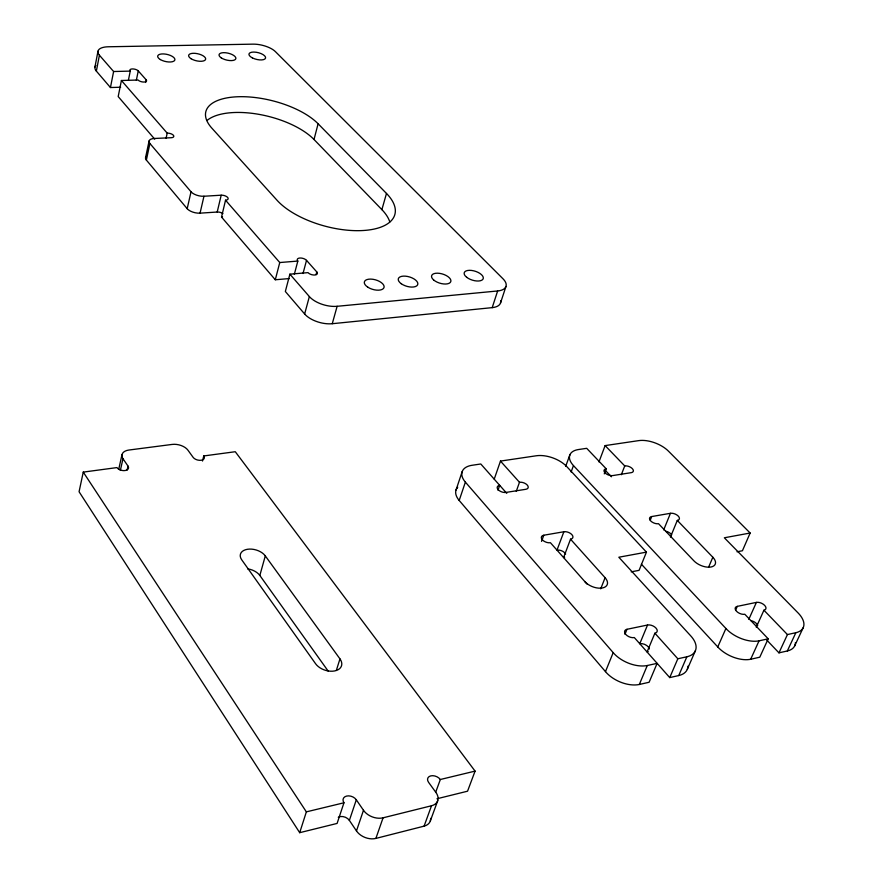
<?xml version="1.0" encoding="UTF-8"?>
<svg xmlns="http://www.w3.org/2000/svg" width="883" height="883" viewBox="0 0 883 883"><rect width="100%" height="100%" fill="white"/><g stroke="black" fill="none" stroke-linecap="round" stroke-linejoin="round"><path stroke-width="1.32" d="M94.934 67.097L97.98 51.236M120.651 87.229L110.441 87.538L96.357 71.104L99.415 55.21A17.803 7.428 12 0 1 108.278 46.777L253.068 44.15A17.009 6.876 13.8 0 1 275.386 51.611L502.979 278.774A19.923 9.36 17.5 0 1 497.648 290.971L492.195 307.637L332.262 323.708A20.717 10.441 15.4 0 1 304.646 313.995L285.341 291.478L289.889 274.171L308.035 272.637A5.121 2.506 15.1 0 0 314.834 275.01A5.121 2.506 15.1 0 0 316.765 271.898L306.522 260.364A5.088 2.472 14.9 0 0 299.79 258.024A5.088 2.472 14.9 0 0 297.825 261.07L294.348 274.26M110.441 87.538L113.609 71.523L99.415 55.21M128.366 80.408L130.243 71.104A4.492 1.898 12.3 0 1 132.406 68.929A4.492 1.898 12.3 0 1 138.256 70.905L146.17 79.812A4.525 1.921 12.4 0 1 144.017 82.042A4.525 1.921 12.4 0 1 138.123 80.033L121.412 80.496L118.19 96.567L154.724 139.172M136.357 80.187L138.256 70.905M145.618 82.472L146.17 79.812M145.585 157.516L149.095 140.927M222.924 213.62A4.89 2.318 13.5 0 0 217.207 212.03L200.055 213.156A9.79 4.636 13.2 0 1 187.185 208.686L146.379 160.088L149.9 143.488A9.536 4.294 12.6 0 1 154.393 138.465L171.192 137.726A4.724 2.108 12.7 0 0 173.366 135.242A4.724 2.108 12.7 0 0 167.196 133.134L121.412 80.496M122.98 458.741L128.013 466.103A6.181 3.62 12.3 0 1 125 470.562A6.181 3.62 12.3 0 1 116.931 467.593L83.256 472.107L79.073 491.743L299.701 832.68L337.096 823.431L343.962 802.779A7.373 5.099 20.8 0 1 346.577 796.069A7.373 5.099 20.8 0 1 356.313 799.799L363.487 810.285A14.768 10.177 21.6 0 0 383.067 817.813L431.511 805.76A14.603 9.856 22.5 0 0 435.959 792.515L428.586 782.338A7.23 4.823 22.5 0 1 430.783 775.881A7.23 4.823 22.5 0 1 440.33 779.501L475.076 771.113L235.275 451.721L203.763 455.948A6.038 3.477 13.8 0 1 201.081 460.264A6.038 3.477 13.8 0 1 193.145 457.372L187.936 450.175A12.097 6.965 13.4 0 0 172.13 444.425L128.94 450.032A12.252 7.119 12.5 0 0 122.98 458.741L120.364 470.385M166.103 138.19L167.196 133.134M118.763 469.105L121.953 454.9M127.13 469.988L128.013 466.103M187.185 208.686L191.026 191.777L149.9 143.488M200.055 213.156L203.962 196.247L221.192 195.198A4.912 2.296 13.5 0 1 227.648 197.439A4.912 2.296 13.5 0 1 225.54 200.198L221.523 217.063L275.297 279.768L289.436 278.553M217.207 212.03L221.192 195.198M202.494 461.036L203.763 455.948M275.297 279.768L279.756 262.538L225.54 200.198M389.8 221.931A64.282 29.79 15.1 0 0 381.886 209.635L314.017 139.503L318.101 123.763A61.578 26.744 14 0 0 237.461 96.766A61.578 26.744 14 0 0 211.887 128.19L277.141 200.375A64.591 29.481 15.1 0 0 363.465 230.496A64.591 29.481 15.1 0 0 386.489 193.454L318.101 123.763M303.012 273.52L306.522 260.364M304.646 313.995L309.359 296.567L289.889 274.171M316.048 274.536L316.765 271.898M328.134 671.047L259.834 575.462L265.297 555.893A13.62 8.322 15.5 0 0 247.361 549.292A13.62 8.322 15.5 0 0 241.71 559.789L315.595 663.74A14.404 9.249 18.2 0 0 334.679 670.937A14.404 9.249 18.2 0 0 339.966 658.895L265.297 555.893M332.262 323.708L337.129 306.302L497.648 290.971M381.886 209.635L386.489 193.454M336.434 670.109L339.966 658.895M299.701 832.68L306.357 811.863L83.256 472.107M500.495 303.068L505.959 286.467M456.036 489.999L462.151 471.71M430.661 818.375A14.492 9.912 22.8 0 1 424.094 826.146L375.893 838.409A14.658 10.232 21.8 0 1 356.467 830.914L349.381 820.395L356.313 799.799M465.374 482.107L613.199 652.636A25.651 14.868 23.8 0 0 647.283 665.517L657.118 663.354L649.115 682.261L639.314 684.48A25.486 14.978 24 0 1 605.473 671.632L459.193 500.462L465.374 482.107A23.411 12.803 19.2 0 1 472.041 465.286L480.794 463.983L506.776 493.343M356.467 830.914L363.487 810.285M494.226 479.149L500.473 461.081L536.312 455.771A23.024 12.263 20.1 0 1 566.787 466.621L646.455 552.129L639.082 570.352L631.213 571.842M375.893 838.409L383.067 817.813M497.99 490.208L499.69 485.341A5.883 3.223 19.6 0 0 498.122 489.624A5.883 3.223 19.6 0 0 505.959 492.427L525.793 489.303A5.85 3.179 19.9 0 0 527.261 485.054A5.85 3.179 19.9 0 0 519.48 482.273L500.473 461.081M516.268 491.345L519.48 482.273M435.727 792.15L440.33 779.501M424.094 826.146L431.511 805.76M430.308 820.98L437.747 800.638M565.661 466.356L569.855 454.933M541.533 541.378L543.807 535.219L563.873 531.754A6.038 3.344 21.2 0 1 571.897 534.645A6.038 3.344 21.2 0 1 570.528 539.182L563.586 557.57A6.004 3.366 21.3 0 0 564.678 557.228M571.113 471.975L573.464 465.595A22.781 11.898 20.6 0 1 578.497 449.535L586.698 448.321L606.202 468.796A5.728 2.991 21 0 0 605.043 472.88A5.728 2.991 21 0 0 612.681 475.584L631.235 472.659A5.695 2.947 21.2 0 0 632.305 468.608A5.695 2.947 21.2 0 0 624.734 465.915L605.12 445.595L598.961 461.919M563.873 531.754L556.996 550.12A6.004 3.366 21.3 0 1 565.65 553.994M475.076 771.113L467.549 791.201L436.964 798.762M604.281 473.862L606.202 468.796M621.323 474.745L624.734 465.915M600.716 588.84L605.098 577.714L570.528 539.182M650.263 520.142L651.709 516.544L670.451 513.299A5.883 3.091 22.4 0 1 678.254 516.091A5.883 3.091 22.4 0 1 677.305 520.407L670.451 537.107M605.473 671.632L613.199 652.636M663.696 529.888L670.451 513.299M624.954 634.303L626.996 629.292L647.537 625.021A6.413 3.653 23.7 0 1 656.014 628.111A6.413 3.653 23.7 0 1 654.888 633.221L647.062 651.952A6.369 3.675 23.9 0 0 648.177 651.544M647.537 625.021L639.778 643.718A6.369 3.675 23.9 0 1 649.38 648.994M639.314 684.48L647.283 665.517M708.74 566.864L712.846 557.25L677.305 520.407M626.996 629.292A6.446 3.709 23.5 0 0 625.782 634.447A6.446 3.709 23.5 0 0 634.314 637.559L669.733 677.592L677.824 658.773L686.864 656.775A25.817 14.669 24.2 0 0 690.837 635.992L618.817 557.228L646.455 552.129M669.733 677.592L678.74 675.55L686.864 656.775M687.283 669.38L695.418 650.672M605.12 445.595L638.696 440.628A22.45 11.402 21.3 0 1 668.398 451.092L750.153 533.023L742.426 550.749L737.007 551.776M756.256 627.217L763.938 610.208A6.258 3.366 24.7 0 0 764.634 605.363A6.258 3.366 24.7 0 0 756.4 602.394L737.283 606.367A6.28 3.411 24.6 0 0 736.499 611.257A6.28 3.411 24.6 0 0 744.788 614.248L768.199 638.817L759.777 657.195L750.671 659.259A24.845 13.786 25.1 0 1 717.769 646.941L725.914 628.475L573.464 465.595M735.66 610.021L737.283 606.367M748.795 619.369L756.4 602.394M750.671 659.259L759.049 640.837L768.199 638.817M766.874 640.153L778.961 652.857L787.437 634.568L795.848 632.703A25.177 13.51 25.1 0 0 798.133 612.99L724.336 537.78L750.153 533.023M778.961 652.857L787.338 650.959L795.848 632.703M794.667 645.937L803.177 627.736M306.357 811.863L343.962 802.779M279.756 262.538L297.825 261.07M113.609 71.523L130.243 71.104M763.938 610.208L787.437 634.568M604.965 469.977L611.433 476.776M641.389 564.182L717.769 646.941M654.888 633.221L677.824 658.773M586.996 584.038L550.429 542.714A6.071 3.389 20.9 0 1 542.35 539.8A6.071 3.389 20.9 0 1 543.807 535.219M96.357 71.104A17.726 7.517 12 0 1 95.861 65.386M500.694 300.661A19.823 9.459 17.6 0 1 492.195 307.637M222.56 216.898A4.89 2.318 13.5 0 1 221.523 217.063M146.379 160.088A9.492 4.338 12.5 0 1 146.17 156.545M207.008 120.485A61.291 27.042 14 0 1 259.083 114.382A61.291 27.042 14 0 1 314.017 139.503M203.962 196.247A9.834 4.592 13.2 0 1 191.026 191.777M337.129 306.302A20.828 10.342 15.4 0 1 309.359 296.567M338.277 817.25A7.318 5.132 21 0 1 349.381 820.395M247.615 568.851A13.532 8.389 15.6 0 1 259.834 575.462M750.969 620.628A6.214 3.389 24.9 0 1 757.702 625.628M665.815 531.257A5.85 3.124 22.5 0 1 671.665 534.888M795.44 642.537A25.022 13.62 25.3 0 1 787.338 650.959M759.049 640.837A25 13.675 24.8 0 1 725.914 628.475M651.709 516.544A5.916 3.135 22.2 0 0 650.672 520.904A5.916 3.135 22.2 0 0 658.53 523.707L693.906 560.837A12.881 6.876 23.3 0 0 711.003 566.996A12.881 6.876 23.3 0 0 712.846 557.25M459.193 500.462A23.267 12.914 19.3 0 1 456.952 488.178M457.195 487.835A23.267 12.914 19.3 0 1 457.747 487.195M687.978 666.157A25.651 14.779 24.4 0 1 678.74 675.55M605.098 577.714A13.212 7.45 22.2 0 1 602.372 587.968A13.212 7.45 22.2 0 1 584.8 581.577M466.688 277.295A9.945 4.68 17.3 0 0 482.891 279.293A9.945 4.68 17.3 0 0 471.599 270.441A9.945 4.68 17.3 0 0 466.688 277.295M433.63 279.944A10.033 4.779 16.9 0 0 450.253 282.494A10.033 4.779 16.9 0 0 439.756 273.388A10.033 4.779 16.9 0 0 433.63 279.944M401.268 283.73A10.132 4.879 16.5 0 0 417.582 284.911A10.132 4.879 16.5 0 0 405.286 276.147A10.132 4.879 16.5 0 0 401.268 283.73M367.891 287.24A10.221 4.978 16 0 0 383.995 287.593A10.221 4.978 16 0 0 370.739 279.094A10.221 4.978 16 0 0 367.891 287.24M160.375 59.569A8.797 3.642 12.7 0 0 174.679 60.375A8.797 3.642 12.7 0 0 163.863 53.94A8.797 3.642 12.7 0 0 160.375 59.569M191.103 58.731A8.709 3.587 13 0 0 205.375 59.823A8.709 3.587 13 0 0 194.977 53.333A8.709 3.587 13 0 0 191.103 58.731M221.214 57.837A8.631 3.532 13.4 0 0 235.485 59.327A8.631 3.532 13.4 0 0 225.695 52.759A8.631 3.532 13.4 0 0 221.214 57.837M252.395 57.903A8.543 3.477 13.8 0 0 265.573 58.035A8.543 3.477 13.8 0 0 253.84 52.064A8.543 3.477 13.8 0 0 252.395 57.903"/></g></svg>
